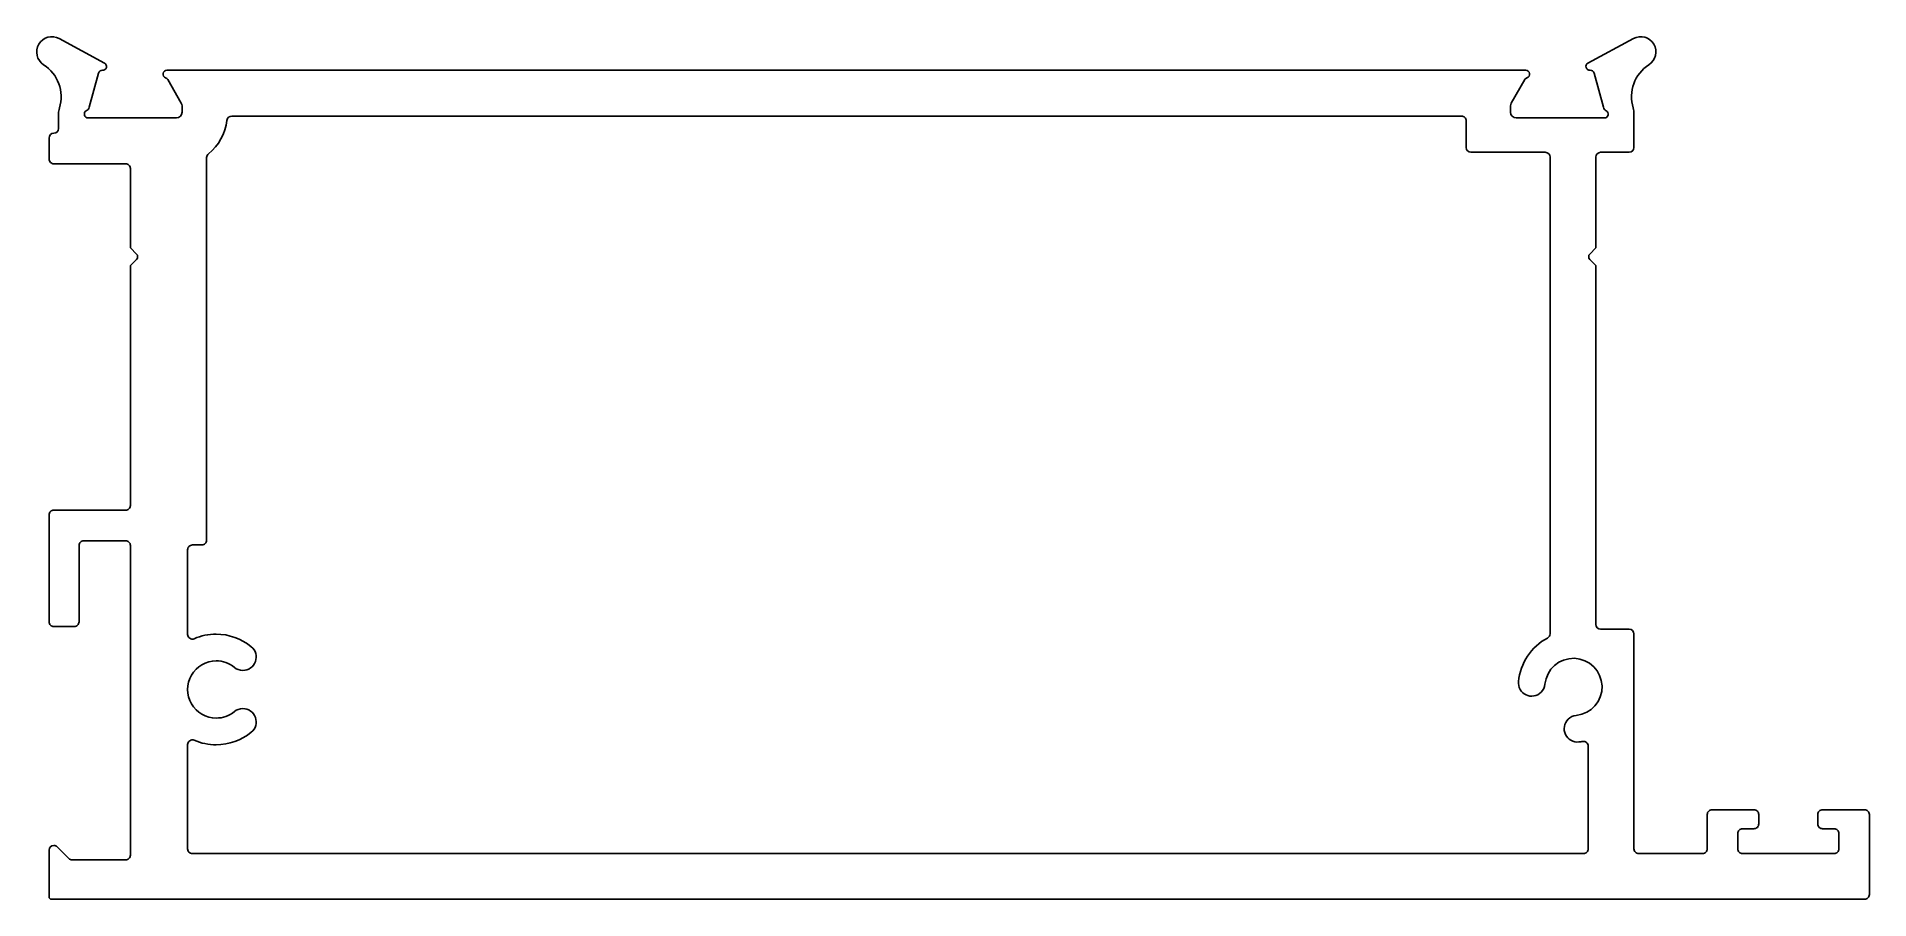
# Model space of a CAD drawing. Header units: inches. Extents: x -43 to 53.1, y 0.2 to 45.4.
import ezdxf

# ---------------------------------------------------------------- set-up
doc = ezdxf.new("R2010")
doc.units = ezdxf.units.IN
doc.header["$MEASUREMENT"] = 0
doc.layers.add('BEAD', color=152, linetype='Continuous')

msp = doc.modelspace()

# ---------------------------------------------------------------- linework, layer by layer
at = {"layer": 'BEAD', "color": 7, "linetype": 'Continuous', "lineweight": -2}
for p, q in [((-41.814, 45.3), (-39.43, 44.009)), ((38.368, 44.009), (40.752, 45.3)), ((-39.751, 43.488), (-40.244, 41.694)), ((-36.169, 43.634), (35.106, 43.634)), ((39.181, 41.694), (38.688, 43.488)), ((-35.409, 41.918), (-36.123, 43.154)), ((35.061, 43.154), (34.346, 41.918)), ((-41.844, 40.584), (-41.844, 41.365)), ((-35.369, 41.434), (-35.369, 41.768)), ((34.306, 41.768), (34.306, 41.434)), ((40.781, 41.366), (40.781, 39.584)), ((-40.295, 41.134), (-35.669, 41.134)), ((31.731, 41.234), (-32.761, 41.234)), ((31.981, 39.584), (31.981, 40.984)), ((34.606, 41.134), (39.233, 41.134)), ((-42.344, 38.984), (-42.344, 40.084)), ((-42.094, 40.334), (-42.094, 40.334)), ((-38.329, 38.734), (-42.094, 38.734)), ((-38.079, 34.323), (-38.079, 38.484)), ((-34.079, 39.062), (-34.079, 18.999)), ((36.131, 39.334), (32.231, 39.334)), ((36.381, 14.092), (36.381, 39.084)), ((38.781, 39.084), (38.781, 34.323)), ((40.531, 39.334), (39.031, 39.334)), ((-37.758, 34.002), (-38.079, 34.323)), ((-38.079, 33.394), (-37.758, 33.715)), ((38.781, 34.323), (38.461, 34.002)), ((38.461, 33.715), (38.781, 33.394)), ((-38.079, 20.824), (-38.079, 33.394)), ((38.781, 33.394), (38.781, 14.584)), ((-42.344, 14.724), (-42.344, 20.324)), ((-42.094, 20.574), (-38.329, 20.574)), ((-40.774, 18.724), (-40.774, 14.724)), ((-38.329, 18.974), (-40.524, 18.974)), ((-38.079, 2.494), (-38.079, 18.724)), ((-35.079, 18.499), (-35.079, 14.065)), ((-34.329, 18.749), (-34.829, 18.749)), ((-41.024, 14.474), (-42.094, 14.474)), ((39.031, 14.334), (40.531, 14.334)), ((40.781, 14.084), (40.781, 2.824)), ((-35.079, 8.282), (-35.079, 2.824)), ((38.381, 2.824), (38.381, 8.203)), ((44.876, 4.874), (47.076, 4.874)), ((50.676, 4.874), (52.876, 4.874)), ((44.626, 2.824), (44.626, 4.624)), ((47.076, 3.874), (46.476, 3.874)), ((47.326, 4.624), (47.326, 4.124)), ((50.426, 4.124), (50.426, 4.624)), ((51.276, 3.874), (50.676, 3.874)), ((53.126, 4.624), (53.126, 0.424)), ((-41.917, 2.927), (-41.307, 2.317)), ((46.226, 3.624), (46.226, 2.824)), ((51.526, 2.824), (51.526, 3.624)), ((-42.344, 0.299), (-42.344, 2.75)), ((-41.13, 2.244), (-38.329, 2.244)), ((-34.829, 2.574), (38.131, 2.574)), ((41.031, 2.574), (44.376, 2.574)), ((46.476, 2.574), (51.276, 2.574)), ((52.876, 0.174), (-42.219, 0.174))]:
    msp.add_line(p, q, dxfattribs=at)
for centre, radius, start, end in [((-42.195, 44.597), 0.8, 61.56358, 237.19384), ((41.133, 44.597), 0.8, 302.80616, 118.43642), ((-43.712, 42.244), 2, 342.97114, 57.19384), ((-39.558, 43.435), 0.2, 85.3109, 164.64258), ((-39.526, 43.834), 0.2, 265.3109, 61.56358), ((-36.169, 43.434), 0.2, 90, 251.40961), ((35.106, 43.434), 0.2, 288.59039, 90), ((38.463, 43.834), 0.2, 118.43642, 274.6891), ((38.496, 43.435), 0.2, 15.35742, 94.6891), ((42.65, 42.244), 2, 122.80616, 197.02886), ((-36.296, 43.054), 0.2, 30.00002, 71.40961), ((35.234, 43.054), 0.2, 108.59039, 149.99998), ((-40.844, 41.365), 1, 162.97114, 180), ((-40.295, 41.334), 0.2, 118.39898, 270), ((-40.533, 41.773), 0.3, 298.39898, 344.64258), ((-35.669, 41.434), 0.3, 270, 0), ((-35.669, 41.768), 0.3, 360, 30.00002), ((34.606, 41.768), 0.3, 149.99998, 180), ((34.606, 41.434), 0.3, 180, 270), ((39.47, 41.773), 0.3, 195.35742, 241.60102), ((39.233, 41.334), 0.2, 270, 61.60102), ((39.781, 41.365), 1, 0.03552, 17.02886), ((-42.094, 40.584), 0.25, 270, 360), ((-35.644, 41.325), 2.65, 308.79008, 353.16024), ((-32.761, 40.98), 0.254, 90, 173.16024), ((31.731, 40.984), 0.25, 359.99996, 90.00004), ((-42.094, 40.084), 0.25, 90, 180), ((32.231, 39.584), 0.25, 180, 270), ((40.531, 39.584), 0.25, 270, 0), ((-42.094, 38.984), 0.25, 179.99996, 270.00004), ((-38.329, 38.484), 0.25, 359.99996, 90.00004), ((-33.825, 39.062), 0.254, 128.79008, 180), ((36.131, 39.084), 0.25, 0, 90), ((39.031, 39.084), 0.25, 90, 180), ((-37.902, 33.859), 0.203, 315, 45), ((38.616, 33.859), 0.211, 137.14616, 222.85384), ((-42.094, 20.324), 0.25, 89.99996, 180.00004), ((-38.329, 20.824), 0.25, 269.99996, 0.00004), ((-40.524, 18.724), 0.25, 89.99996, 180.00004), ((-38.329, 18.724), 0.25, 359.99996, 90.00004), ((-34.829, 18.499), 0.25, 89.99996, 180.00004), ((-34.329, 18.999), 0.25, 269.99996, 0.00004), ((-42.094, 14.724), 0.25, 179.99996, 270.00004), ((-41.024, 14.724), 0.25, 269.99996, 0.00004), ((39.031, 14.584), 0.25, 180, 270), ((-34.829, 14.065), 0.25, 179.99995, 293.37976), ((-33.579, 11.174), 2.9, 90, 113.37984), ((-33.579, 11.174), 2.9, 50.59945, 90), ((37.607, 11.309), 2.9, 117.94, 174.40055), ((36.131, 14.092), 0.25, 297.94, 360), ((40.531, 14.084), 0.25, 360, 90), ((-33.579, 11.174), 1.5, 89.99999, 270.00001), ((-33.579, 11.174), 1.5, 50.59942, 89.99999), ((-32.182, 12.874), 0.7, 270, 50.59941), ((37.607, 11.309), 1.5, 275.59942, 174.40058), ((-32.182, 12.874), 0.7, 230.59941, 270), ((35.418, 11.524), 0.7, 174.40056, 315), ((35.418, 11.524), 0.7, 315, 354.40056), ((-33.579, 11.174), 1.5, 270.00001, 309.40058), ((-32.182, 9.474), 0.7, 90, 129.40059), ((-32.182, 9.474), 0.7, 309.40059, 90), ((37.822, 9.119), 0.7, 135, 275.59944), ((37.822, 9.119), 0.7, 95.59944, 135), ((-33.579, 11.174), 2.9, 270, 309.40055), ((-34.829, 8.282), 0.25, 66.62013, 179.99994), ((-33.579, 11.174), 2.9, 246.62016, 270), ((37.607, 11.309), 2.9, 275.59945, 279.57709), ((38.131, 8.203), 0.25, 0, 99.57709), ((44.876, 4.624), 0.25, 89.99996, 180.00004), ((47.076, 4.624), 0.25, 359.99996, 90.00004), ((50.676, 4.624), 0.25, 89.99996, 180.00004), ((52.876, 4.624), 0.25, 359.99996, 90.00004), ((46.476, 3.624), 0.25, 89.99996, 180.00004), ((47.076, 4.124), 0.25, 269.99996, 0.00004), ((50.676, 4.124), 0.25, 179.99996, 270.00004), ((51.276, 3.624), 0.25, 359.99996, 90.00004), ((-42.094, 2.75), 0.25, 90, 179.99993), ((-42.094, 2.75), 0.25, 44.99988, 90), ((-41.13, 2.494), 0.25, 225.00016, 270.00008), ((-38.329, 2.494), 0.25, 269.99996, 0.00004), ((-34.829, 2.824), 0.25, 179.99996, 270.00004), ((38.131, 2.824), 0.25, 269.99996, 0.00004), ((41.031, 2.824), 0.25, 179.99996, 270.00004), ((44.376, 2.824), 0.25, 269.99996, 0.00004), ((46.476, 2.824), 0.25, 179.99996, 270.00004), ((51.276, 2.824), 0.25, 269.99996, 0.00004), ((-42.219, 0.299), 0.125, 180, 270), ((52.876, 0.424), 0.25, 269.99996, 0.00004)]:
    msp.add_arc(centre, radius, start, end, dxfattribs=at)

doc.saveas('drawing.dxf')
